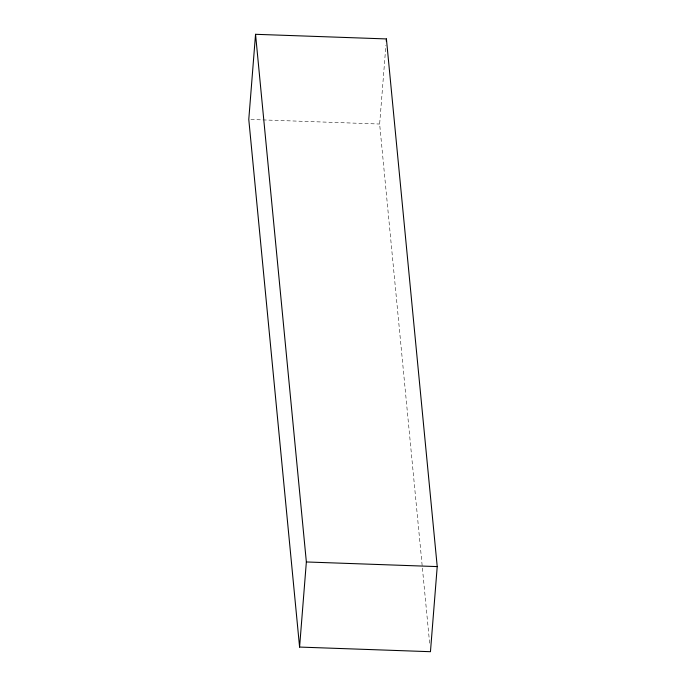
<?xml version="1.0" encoding="UTF-8"?>
<svg xmlns="http://www.w3.org/2000/svg" width="686" height="686" viewBox="0 0 686 686"><rect width="100%" height="100%" fill="white"/><g stroke="black" fill="none" stroke-linecap="round" stroke-linejoin="round"><path stroke-width="0.51" stroke-dasharray="3.43 2.57" d="M429.633 643.168L379.641 124.037L385.909 45.31M250.905 119.484L379.641 124.037"/><path stroke-width="1.03" d="M255.544 34.3L248.778 119.407L299.585 647.07L430.456 651.7L437.222 566.593L386.415 38.931L255.544 34.3L306.359 561.963L299.585 647.07M386.252 41.057L386.415 38.931M306.359 561.963L437.222 566.593"/></g></svg>
